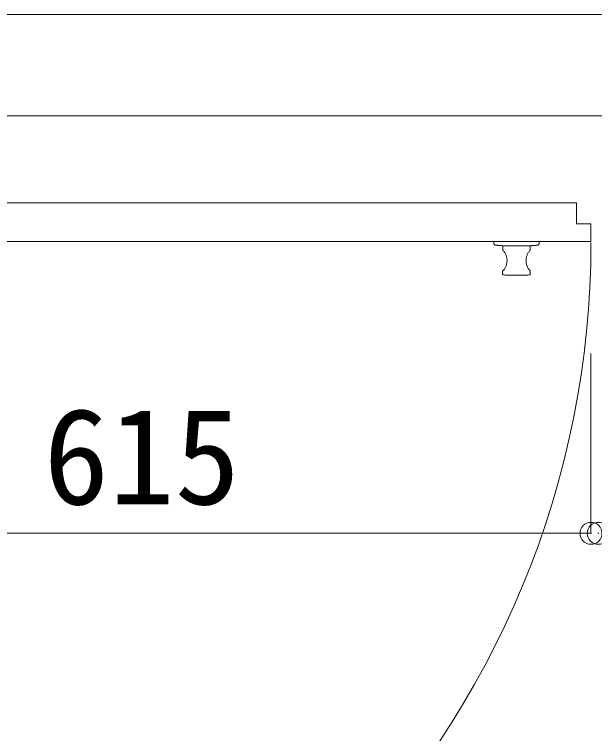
# Model space of a CAD drawing. Units: millimetres at full size, sheet at 1:30; details may follow other scales. Extents: x -6149 to 5151, y -9003 to 3076.
# Drawn here: x 2348.1 to 2745.6, y -6546 to -6053.3 of the extents above; entities that cross this region are included whole.
import ezdxf
from ezdxf.enums import TextEntityAlignment as Align

# ---------------------------------------------------------------- set-up
doc = ezdxf.new("R2010")
doc.units = ezdxf.units.MM
doc.header["$LTSCALE"] = 30
doc.header["$PDMODE"] = 32
doc.header["$PDSIZE"] = 15
doc.linetypes.add('DOUBLE_CHAIN1', pattern=[8.8, 5, -1, 0.6, -0.6, 0.6, -1])
for name, color, linetype, lineweight in [('0-0', 7, 'DOUBLE_CHAIN1', 9), ('0-3', 7, 'DOUBLE_CHAIN1', 9), ('0-6', 7, 'Continuous', 9), ('0-8', 7, 'Continuous', 9), ('8-3', 7, 'Continuous', 9)]:
    doc.layers.add(name, color=color, linetype=linetype, lineweight=lineweight)
doc.styles.add('ＭＳ ゴシック', font='')
doc.styles.get('ＭＳ ゴシック').set_extended_font_data('MS Gothic')

msp = doc.modelspace()

# ---------------------------------------------------------------- linework, layer by layer
at = {"layer": '0-0', "linetype": 'Continuous'}
for q in [(5150.65, -6122.83), (4913.01, -6122.83), (5150.65, -6122.83)]:
    msp.add_line((1950.65, -6122.83), q, dxfattribs=at)
at = {"layer": '0-3', "linetype": 'Continuous'}
msp.add_line((1950.65, -6122.83), (4913.01, -6122.83), dxfattribs=at)
at = {"layer": '0-3', "color": 3, "linetype": 'Continuous'}
for p, q in [((2128.15, -6182.53), (2733.15, -6182.53)), ((2733.15, -6196.83), (2733.15, -6182.53)), ((2743.15, -6196.83), (2733.15, -6196.83)), ((2743.15, -6208.83), (2743.15, -6196.83)), ((2128.15, -6208.83), (2743.15, -6208.83))]:
    msp.add_line(p, q, dxfattribs=at)
at = {"layer": '0-3', "color": 4}
for p, q in [((2707.65, -6208.83), (2676.65, -6208.83)), ((2676.65, -6210.39), (2676.65, -6208.83)), ((2701.71, -6211.83), (2682.61, -6211.83)), ((2682.75, -6214.65), (2682.75, -6211.83)), ((2701.55, -6214.65), (2701.55, -6211.83)), ((2707.65, -6210.39), (2707.65, -6208.83)), ((2682.61, -6229.34), (2682.61, -6231.33)), ((2701.55, -6229.34), (2701.55, -6231.33))]:
    msp.add_line(p, q, dxfattribs=at)
at = {"layer": '0-3', "color": 3, "linetype": 'Continuous'}
msp.add_arc((2128.95, -6209.63), 614.2, 269.92537, 0, dxfattribs=at)
at = {"layer": '0-3', "color": 4}
for centre, radius, start, end in [((2677.65, -6210.39), 1, 180, 264.0108), ((2692.16, -6072.15), 140, 264.0108, 266.0886), ((2692.16, -6072.15), 140, 273.9114, 275.9864), ((2706.65, -6210.39), 1, 275.9864, 0), ((2683.25, -6214.65), 0.5, 180, 223.089), ((2675.4, -6221.99), 10.25, 316.911, 43.089), ((2708.9, -6221.99), 10.25, 136.911, 223.089), ((2701.05, -6214.65), 0.5, 316.911, 0), ((2683.11, -6229.34), 0.5, 136.911, 180), ((2683.11, -6231.33), 0.5, 180, 266.8013), ((2692.01, -6072.08), 160, 266.8013, 270.0263), ((2692.15, -6072.08), 160, 269.9737, 273.1987), ((2701.05, -6231.33), 0.5, 273.1987, 0), ((2701.05, -6229.34), 0.5, 0, 43.089)]:
    msp.add_arc(centre, radius, start, end, dxfattribs=at)
at = {"layer": '0-6'}
msp.add_line((3880.16, -6053.33), (2121.14, -6053.33), dxfattribs=at)
at = {"layer": '0-8'}
msp.add_line((2743.15, -6408.83), (2743.15, -6285.57), dxfattribs=at)
for p in [(2743.15, -6408.83), (2748.15, -6408.83)]:
    msp.add_point(p, dxfattribs=at)
at = {"layer": '8-3'}
msp.add_line((2128.15, -6408.83), (2743.15, -6408.83), dxfattribs=at)

# ---------------------------------------------------------------- texts
at = {"layer": '0-8', "style": 'ＭＳ ゴシック'}
msp.add_text('615', height=65.98, dxfattribs=at).set_placement((2368.15, -6408.83), align=Align.BOTTOM_LEFT)

doc.saveas('drawing.dxf')
